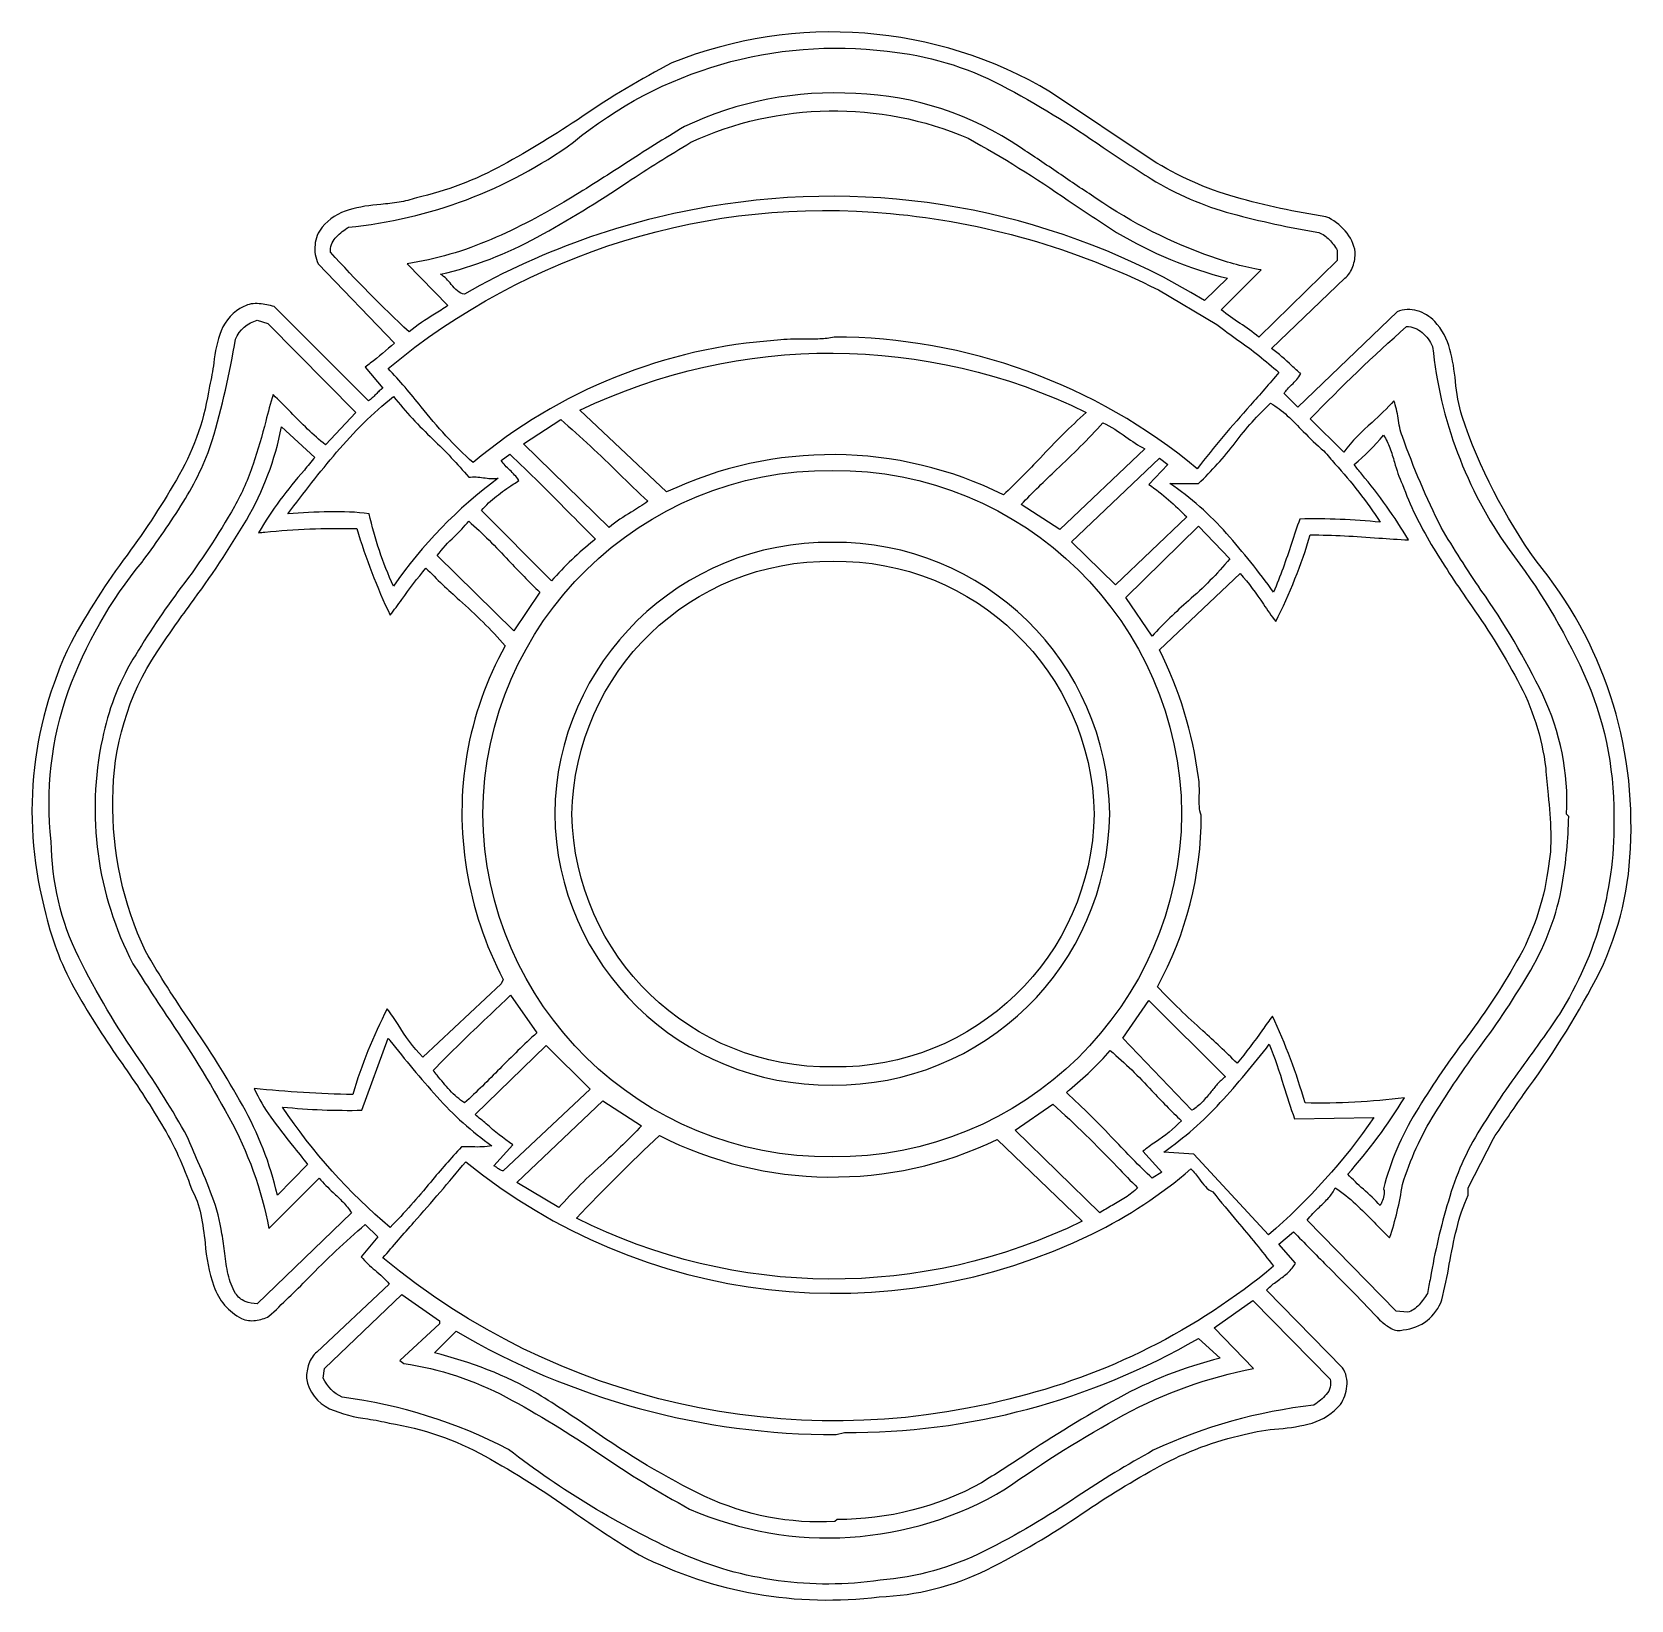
# Model space of a CAD drawing. Extents: x -4 to 118, y -79 to 10.
# Drawn here: x 82.03 to 89.67, y -11.08 to -3.58 of the extents above; entities that cross this region are included whole.
import ezdxf

# ---------------------------------------------------------------- set-up
doc = ezdxf.new("R2010")
doc.units = 0
doc.header["$MEASUREMENT"] = 0

msp = doc.modelspace()

# ---------------------------------------------------------------- linework, layer by layer
for points in [[(89.2122, -6.1112, -0.073215), (88.858, -5.4209, -0.048457), (88.8268, -5.2534, 0.039349), (88.8003, -5.1007, 0.122276), (88.7274, -4.9667, 0.131896), (88.6441, -4.9167, 0.165456), (88.5483, -4.9209), (88.0733, -5.3765), (88.008, -5.3112, -0.046238), (88.0244, -5.2902, -0.01406), (88.0441, -5.2704, 0.02288), (88.0689, -5.2449, 0.077112), (88.0872, -5.2167, -0.005068), (88.0449, -5.1786, 0.025409), (87.9483, -5.0959), (88.2983, -4.7612, 0.13357), (88.3368, -4.7044, 0.078305), (88.3483, -4.6362, 0.142227), (88.2995, -4.5348, 0.115012), (88.208, -4.4667, -0.032878), (87.7755, -4.3735, -0.070572), (87.3774, -4.1959), (86.8927, -3.8709, 0.233604), (85.083, -3.732, 0.029902), (84.6528, -3.9893, -0.022918), (84.2734, -4.2209, -0.070464), (83.8622, -4.3765, -0.047346), (83.7795, -4.3972, -0.014986), (83.6927, -4.4079, 0.049058), (83.5404, -4.4337, 0.150382), (83.4122, -4.5167, 0.152347), (83.378, -4.6011, 0.139863), (83.3927, -4.6917), (83.758, -5.0709, -0.017652), (83.6422, -5.1668, 0.000782), (83.6177, -5.1862), (83.7024, -5.2862, 0.046679), (83.6851, -5.2995, 0.01422), (83.6688, -5.3155, -0.016321), (83.6514, -5.3324, -0.054839), (83.633, -5.3459), (83.183, -4.8959, 0.04991), (83.1116, -4.8824, 0.145246), (83.0372, -4.8959, 0.18876), (82.9297, -5.0115, 0.062137), (82.8943, -5.1655, -0.031699), (82.8733, -5.2765, -0.094881), (82.7297, -5.6997, -0.030179), (82.4801, -6.0832, 0.035654), (82.2122, -6.5015, 0.183022), (82.0927, -7.8015, 0.073727), (82.2383, -8.1723, 0.023812), (82.456, -8.5128, -0.01764), (82.6451, -8.8034, -0.055224), (82.7872, -9.1112, -0.076258), (82.8321, -9.2351, -0.023302), (82.8529, -9.371, 0.059614), (82.8943, -9.577, 0.188382), (83.0274, -9.732, 0.133406), (83.0938, -9.7405, 0.089648), (83.158, -9.7209, 0.010497), (83.344, -9.54, -0.02241), (83.6177, -9.282), (83.6774, -9.3417), (83.5983, -9.4362, 0.047278), (83.6649, -9.5007, -0.04665), (83.733, -9.5667), (83.3872, -9.8917, 0.1407), (83.3481, -9.9485, 0.076452), (83.3372, -10.0167, 0.248228), (83.4478, -10.1623, 0.072652), (83.6308, -10.2113, -0.025565), (83.733, -10.232, -0.088438), (84.1902, -10.3888, -0.028239), (84.6078, -10.6525, 0.016666), (84.9274, -10.8612, 0.149631), (86.0733, -11.0612, 0.105557), (86.5884, -10.9317, 0.035618), (87.0432, -10.6632, -0.023752), (87.4134, -10.4368, -0.072176), (87.8177, -10.2862, -0.050771), (87.983, -10.2578, 0.050601), (88.1414, -10.2307, 0.146701), (88.2774, -10.1417, 0.133205), (88.3078, -10.0553, 0.174801), (88.2872, -9.9667), (87.9233, -9.5959), (87.933, -9.5862, -0.029628), (87.981, -9.5481, 0.028228), (88.0275, -9.5112, 0.093672), (88.0622, -9.4667), (87.983, -9.3765), (88.0524, -9.3167, 0.00265), (88.2113, -9.478, -0.007896), (88.4677, -9.7417, -0.000345), (88.471, -9.7444, 0.05322), (88.5199, -9.7786, 0.196537), (88.5774, -9.7862, 0.291424), (88.7622, -9.6417, 0.014975), (88.7973, -9.4723, -0.014975), (88.8325, -9.3029, -0.046491), (88.8872, -9.1417), (88.8872, -9.107), (89.008, -8.8709, -0.005567), (89.1524, -8.6608, 0.037099), (89.4975, -8.111, 0.112506), (89.6622, -7.4862, 0.189211)], [(83.4524, -4.6362, -0.209636), (83.4747, -4.569, -0.062148), (83.5299, -4.522, 0.001019), (83.5372, -4.5167, 0.133173), (84.6122, -4.1112, -0.206526), (86.1122, -3.6765, -0.096515), (86.6563, -3.8385, -0.031699), (87.1443, -4.1361, 0.007122), (87.3733, -4.2862, 0.070487), (87.7571, -4.4515, 0.026176), (88.1733, -4.5417, -0.105378), (88.224, -4.5763, -0.056627), (88.2622, -4.6265), (88.2622, -4.6765), (87.8872, -5.0417, 0.029189), (87.7976, -4.9765, -0.029189), (87.708, -4.9112), (87.8983, -4.7209, -0.044156), (87.6667, -4.6604, -0.066952), (87.1101, -4.379, -0.004718), (86.9301, -4.2582, 0.004813), (86.7483, -4.1362, 0.141618), (85.9616, -3.8784, 0.127047), (85.1427, -4.0362, 0.008921), (84.8584, -4.2143, -0.007819), (84.5899, -4.383, -0.035165), (84.2195, -4.5755, -0.06316), (83.8177, -4.6917), (84.0122, -4.8917, -0.009416), (83.9481, -4.9331, 0.033771), (83.8274, -5.0167, -0.023446)], [(87.6274, -4.8667, 0.17515), (85.3372, -4.407, 0.093125), (84.0927, -4.8362, -0.163237), (84.0585, -4.8213, -0.043435), (84.0291, -4.7901, 0.021856), (84.0056, -4.7638, 0.066095), (83.9774, -4.7417, 0.068963), (84.44, -4.5643, 0.02212), (84.8702, -4.302, -0.011318), (85.1733, -4.1112, -0.212276), (86.4983, -4.0917, -0.026036), (86.9762, -4.389, 0.006218), (87.208, -4.5417, 0.073868), (87.7372, -4.7612)], [(86.1274, -4.4515, -0.09338), (87.408, -4.8167), (87.6872, -4.982, 0.007665), (87.7867, -5.0559, -0.030103), (87.983, -5.2112, -0.004631), (87.847, -5.3678, 0.017539), (87.5927, -5.6709, 0.174688), (85.858, -5.0417, -0.052158), (85.7905, -5.051, -0.013633), (85.7131, -5.0519, 0.035588), (85.5872, -5.057, 0.159704), (84.133, -5.6417, -0.043514), (83.8858, -5.3747, 0.017781), (83.7274, -5.1917, -0.199676)], [(83.1024, -9.6612, -0.093612), (83.0441, -9.6497, -0.148716), (82.9983, -9.6112, -0.084422), (82.9628, -9.5206, -0.026262), (82.9474, -9.4212, 0.024269), (82.933, -9.3265, 0.049838), (82.8871, -9.1481, 0.017557), (82.8186, -8.981, -0.008471), (82.7677, -8.8612, 0.021411), (82.5394, -8.4948, -0.037433), (82.249, -8.0059, -0.111973), (82.1177, -7.4515, -0.11349), (82.1991, -6.7351, -0.085974), (82.5524, -6.1167, -0.000014), (82.5577, -6.1094, 0.019091), (82.7482, -5.831, 0.062152), (82.8872, -5.5362, 0.029187), (82.9983, -5.0515, -0.231115), (83.1024, -4.9612), (83.1524, -4.9765), (83.5733, -5.4015), (83.4274, -5.557, -0.027356), (83.2622, -5.4009, 0.008577), (83.1774, -5.3167, 0.005554), (83.1427, -5.4432, -0.017599), (83.0827, -5.6496, -0.047929), (82.9927, -5.8515, -0.034032), (82.7387, -6.2376, 0.027281), (82.5079, -6.5817, 0.084962), (82.3622, -6.9612, 0.174298), (82.508, -8.0362, 0.006468), (82.6673, -8.2817, -0.025245), (82.9667, -8.7692, -0.077455), (83.158, -9.3015), (83.3983, -9.0612, 0.029478), (83.4643, -9.1288, -0.014989), (83.5108, -9.1746, -0.042976), (83.5524, -9.2265)], [(89.3233, -8.2765, -0.010184), (89.1676, -8.4982, 0.021649), (88.9466, -8.8234, 0.069608), (88.7927, -9.1709, 0.03082), (88.7069, -9.5375, -0.001186), (88.6927, -9.6112, -0.042724), (88.6528, -9.6657, -0.149857), (88.5983, -9.7015), (88.5427, -9.6959), (88.1177, -9.2612, -0.036579), (88.1766, -9.1988, 0.020264), (88.2218, -9.153, 0.082213), (88.2524, -9.107, -0.044925), (88.3494, -9.1836, -0.01401), (88.4379, -9.2717, 0.01321), (88.5122, -9.3459, 0.042623), (88.5733, -9.0917, -0.063902), (88.7278, -8.7521, -0.020467), (88.9411, -8.4369, 0.028198), (89.1865, -8.0663, 0.087812), (89.3372, -7.657, 0.036145), (89.3677, -7.332), (89.358, -7.3209, 0.123402), (89.2438, -6.751, 0.041147), (88.9487, -6.2508, -0.015096), (88.758, -5.9515, -0.030143), (88.5733, -5.5167, -0.043393), (88.5603, -5.4737, -0.014192), (88.5522, -5.429, 0.05184), (88.533, -5.3459, -0.024574), (88.4281, -5.4494, 0.049826), (88.2927, -5.5917), (88.133, -5.432, -0.018711), (88.5927, -4.9917, -0.187913), (88.6682, -5.0207, -0.098683), (88.7177, -5.0862, 0.131058), (89.083, -6.057, -0.056037), (89.4392, -6.6475, -0.107819), (89.583, -7.3265, -0.148818)], [(86.6677, -5.7959, 0.230382), (85.058, -5.782), (84.6427, -5.3917, -0.229905), (87.0622, -5.4015, 0.020223), (86.8435, -5.6184, -0.013737)], [(83.7524, -5.3265, 0.031546), (83.9411, -5.5296, -0.026513), (84.1122, -5.7112, -0.060374), (84.1823, -5.714, 0.060374), (84.2524, -5.7167, 0.08105), (83.7524, -6.232, -0.052418), (83.6372, -5.8862, 0.038727), (83.4469, -5.8768, 0.012456), (83.2483, -5.8862, -0.015938), (83.4811, -5.5923, -0.047521)], [(88.1983, -5.5862, 0.001939), (88.2508, -5.6474, -0.039383), (88.4677, -5.9265, 0.030719), (88.083, -5.9112, 0.005022), (88.0429, -6.0285, -0.02012), (87.958, -6.2612, 0.02519), (87.7335, -5.9806, 0.064116), (87.4622, -5.7417), (87.5983, -5.7417, 0.043826), (87.7741, -5.5465, -0.039446), (87.9427, -5.357, -0.051461), (88.0233, -5.4179, -0.015136), (88.0993, -5.4925, 0.029735)], [(84.2872, -6.5167, 0.170341), (84.1024, -7.5862, 0.081551), (84.2774, -8.1112), (84.2677, -8.132), (83.8927, -8.482, -0.05452), (83.7747, -8.3273, 0.012437), (83.7233, -8.2515, 0.048601), (83.558, -8.6612, -0.023138), (83.0872, -8.632, 0.053076), (83.1668, -8.7701, 0.015835), (83.2696, -8.9033, -0.007733), (83.3427, -8.9959), (83.1983, -9.1417, 0.071372), (83.0318, -8.7127, 0.023113), (82.7844, -8.3171, -0.017322), (82.5677, -7.9765, -0.114367), (82.4122, -7.2508, -0.147879), (82.6233, -6.5459, -0.009044), (82.783, -6.3181, 0.027681), (83.0502, -5.916, 0.085655), (83.2177, -5.4709), (83.3774, -5.6167, -0.002092), (83.327, -5.6775, 0.048804), (83.108, -5.9765, 0.000143), (83.1386, -5.974, -0.031164), (83.5677, -5.957), (83.5774, -5.957, 0.03793), (83.7372, -6.3709, 0.004708), (83.7929, -6.2956, -0.018537), (83.908, -6.1459, 0.015135), (84.0682, -6.2989, -0.030328)], [(84.9677, -5.8265, -0.023974), (84.8892, -5.8782, 0.039684), (84.783, -5.9515), (84.3733, -5.5515), (84.5524, -5.4362, -0.017477), (84.8302, -5.6942, 0.004297)], [(86.9372, -5.9612), (86.7524, -5.8417, -0.014139), (86.9211, -5.6747, 0.020039), (87.1427, -5.4515, -0.046928), (87.2515, -5.5182, 0.033044), (87.3427, -5.5765)], [(88.4677, -9.1917, 0.03134), (88.3867, -9.1133, -0.028352), (88.3122, -9.0417, 0.045883), (88.583, -8.6765, -0.036949), (88.108, -8.7015, 0.040139), (87.9524, -8.2862, 0.003886), (87.9048, -8.3519, -0.022991), (87.783, -8.5112, 0.012746), (87.6203, -8.3571, -0.020789), (87.4024, -8.1459, 0.126739), (87.6122, -7.3265, -0.08999), (87.6032, -7.2846, -0.020884), (87.6028, -7.2327, 0.012882), (87.6028, -7.188, 0.043891), (87.5983, -7.1459, 0.084562), (87.4122, -6.5362), (87.7983, -6.1709, -0.032502), (87.9088, -6.318, 0.009703), (87.9677, -6.4015, 0.046734), (88.133, -5.9862, -0.014936), (88.4598, -6.002, 0.003222), (88.6024, -6.0112, 0.039687), (88.3786, -5.6968, -0.000834), (88.3427, -5.6515, 0.040847), (88.483, -5.5112, -0.061707), (88.5134, -5.5716, -0.018313), (88.5354, -5.6401, 0.04374), (88.5733, -5.7459, 0.049007), (88.7113, -6.0328, 0.015817), (88.8878, -6.3039, -0.030394), (89.1237, -6.6818, -0.093228), (89.258, -7.1015, 0.008501), (89.2691, -7.2299, -0.019318), (89.2822, -7.41, -0.055249), (89.2677, -7.5917, -0.096572), (89.1206, -8.0229, -0.031192), (88.865, -8.4088, 0.023766), (88.6377, -8.7448, 0.074168), (88.483, -9.1112, -0.150507), (88.4851, -9.1432, -0.04633), (88.4745, -9.1743, 0.016833)], [(84.2677, -5.632), (84.308, -5.6015, -0.010095), (84.586, -5.8748, 0.002593), (84.7177, -6.007, -0.000055), (84.7099, -6.0136, 0.043368), (84.508, -6.207), (84.1733, -5.8709, -0.054629), (84.2446, -5.8024, -0.018419), (84.3244, -5.7455, 0.002263), (84.3524, -5.7265, 0.046762), (84.3084, -5.6776, -0.012672), (84.2866, -5.6555, -0.03959)], [(87.5427, -5.9015), (87.2024, -6.2265), (86.9927, -6.0209), (87.4122, -5.6209), (87.4524, -5.6515), (87.3622, -5.7459, -0.045551)], [(87.5185, -7.3193, -0.414161), (85.849, -8.9594, -0.414161), (84.1794, -7.3193, -0.414161), (85.849, -5.6793, -0.414161)], [(84.4524, -6.2612), (84.3274, -6.4459), (83.9622, -6.0862, -0.048467), (84.0438, -5.9949, 0.036936), (84.1122, -5.9209, -0.023373), (84.3027, -6.1094, 0.014021)], [(87.2524, -6.2862), (87.5983, -5.9459), (87.7483, -6.1015, -0.042694), (87.5509, -6.3017, 0.027357), (87.3774, -6.4709)], [(85.849, -6.023, 0.414134), (84.5231, -7.3193, 0.414133), (85.849, -8.6157, 0.414133), (87.1748, -7.3193, 0.414134)], [(85.853, -8.5293, -0.414058), (84.6057, -7.3213, -0.414057), (85.853, -6.1134, -0.414058), (87.1002, -7.3213, -0.414058)], [(84.3122, -8.1862), (84.4372, -8.3667, 0.012836), (84.2605, -8.538, -0.01101), (84.0927, -8.7015, -0.059708), (84.0223, -8.6407, -0.018809), (83.9614, -8.569, 0.002055), (83.9427, -8.5459, -0.010273), (84.2018, -8.2919, 0.001747)], [(87.2372, -8.3917), (87.3622, -8.2112), (87.7274, -8.5765, 0.045353), (87.6889, -8.6123, 0.015932), (87.656, -8.6514, -0.02429), (87.6162, -8.6978, -0.070349), (87.5677, -8.7362)], [(83.2233, -8.7209, 0.030171), (83.6024, -8.7362), (83.7274, -8.3917, -0.000033), (83.7362, -8.4027, 0.017536), (83.9606, -8.671, 0.055181), (84.2233, -8.907, -0.047855), (84.1294, -8.9114, 0.011486), (84.0774, -8.9112, 0.012807), (83.9307, -9.0793, -0.021463), (83.7372, -9.2959, -0.073168)], [(84.1427, -8.757), (84.483, -8.4265), (84.6927, -8.6362), (84.2774, -9.0265, -0.087562), (84.2622, -9.0208, -0.0275), (84.2483, -9.0115, 0.0307), (84.233, -9.0015), (84.3233, -8.9015, -0.028376), (84.1955, -8.8011, 0.004917)], [(87.4233, -9.032), (87.3774, -9.0612, -0.011495), (87.1955, -8.8772, 0.019625), (86.9677, -8.6515, -0.000169), (86.9822, -8.6389, 0.037993), (87.1774, -8.4515, -0.034687), (87.376, -8.643, 0.018109), (87.5177, -8.7862, -0.053415), (87.3933, -8.8881, 0.011993), (87.333, -8.932)], [(87.933, -9.332), (87.5774, -8.9459), (87.433, -8.9362, 0.05544), (87.7033, -8.6999, 0.021861), (87.9372, -8.4209, -0.024807), (88.0052, -8.6177, 0.01603), (88.058, -8.7765), (88.4372, -8.7709, -0.065041)], [(84.7524, -8.6917), (84.9372, -8.8112, -0.020221), (84.7575, -8.9869, 0.027847), (84.5427, -9.2015), (84.3427, -9.082)], [(86.7233, -8.832), (86.9024, -8.707, -0.021906), (87.2108, -9.0074, 0.002583), (87.308, -9.107, -0.050486), (87.2504, -9.153, -0.016557), (87.1867, -9.1911, 0.014799), (87.1274, -9.2265)], [(85.0233, -8.857, 0.233662), (86.6372, -8.8765), (87.0427, -9.2667, -0.235038), (84.6274, -9.2515, -0.014484)], [(86.6927, -10.1167, -0.239797), (83.7024, -9.4417, -0.002744), (83.8507, -9.271, 0.007998), (84.0983, -8.982, 0.29283), (87.0927, -9.3265, 0.065759), (87.5622, -9.0167, -0.044394), (87.5841, -9.0398, -0.014644), (87.6032, -9.0653, 0.034632), (87.6317, -9.1014, 0.112634), (87.6677, -9.1265, 0.005196), (87.7844, -9.2678, -0.011953), (87.958, -9.482, -0.11485)], [(88.2274, -10.0209, -0.257135), (88.2096, -10.0942, -0.067677), (88.1515, -10.1437, 0.000266), (88.1483, -10.1459, 0.082039), (87.383, -10.3612, 0.021368), (87.0194, -10.5822, -0.032342), (86.5754, -10.8435, -0.09602), (86.0774, -10.982, -0.141049), (85.1212, -10.8518, -0.058149), (84.3024, -10.357, 0.087313), (83.508, -10.107, -0.184615), (83.4177, -10.0167), (83.4233, -9.9709), (83.7927, -9.6167), (83.9733, -9.7417), (83.9733, -9.757), (83.783, -9.932), (83.8024, -9.9459, -0.086093), (84.2905, -10.1069, -0.027765), (84.7371, -10.3784, 0.025772), (85.1677, -10.6417, 0.241701), (86.6774, -10.5459, -0.029681), (87.2427, -10.1923, -0.078028), (87.8622, -9.9709), (87.6733, -9.7765), (87.858, -9.6459)], [(84.0524, -9.7917, 0.134656), (85.8677, -10.2862), (85.908, -10.2765, 0.133444), (87.5983, -9.8265), (87.7024, -9.9209, 0.065492), (87.2132, -10.1134, 0.021217), (86.7592, -10.3903, -0.00415), (86.5622, -10.5167, -0.127002), (85.8733, -10.6917), (85.8622, -10.7015, -0.124365), (85.2404, -10.5813, -0.043023), (84.7039, -10.2626, 0.010142), (84.4427, -10.0917, 0.072014), (83.9483, -9.8959)]]:
    msp.add_lwpolyline(points, format="xyb", close=True)

doc.saveas('drawing.dxf')
